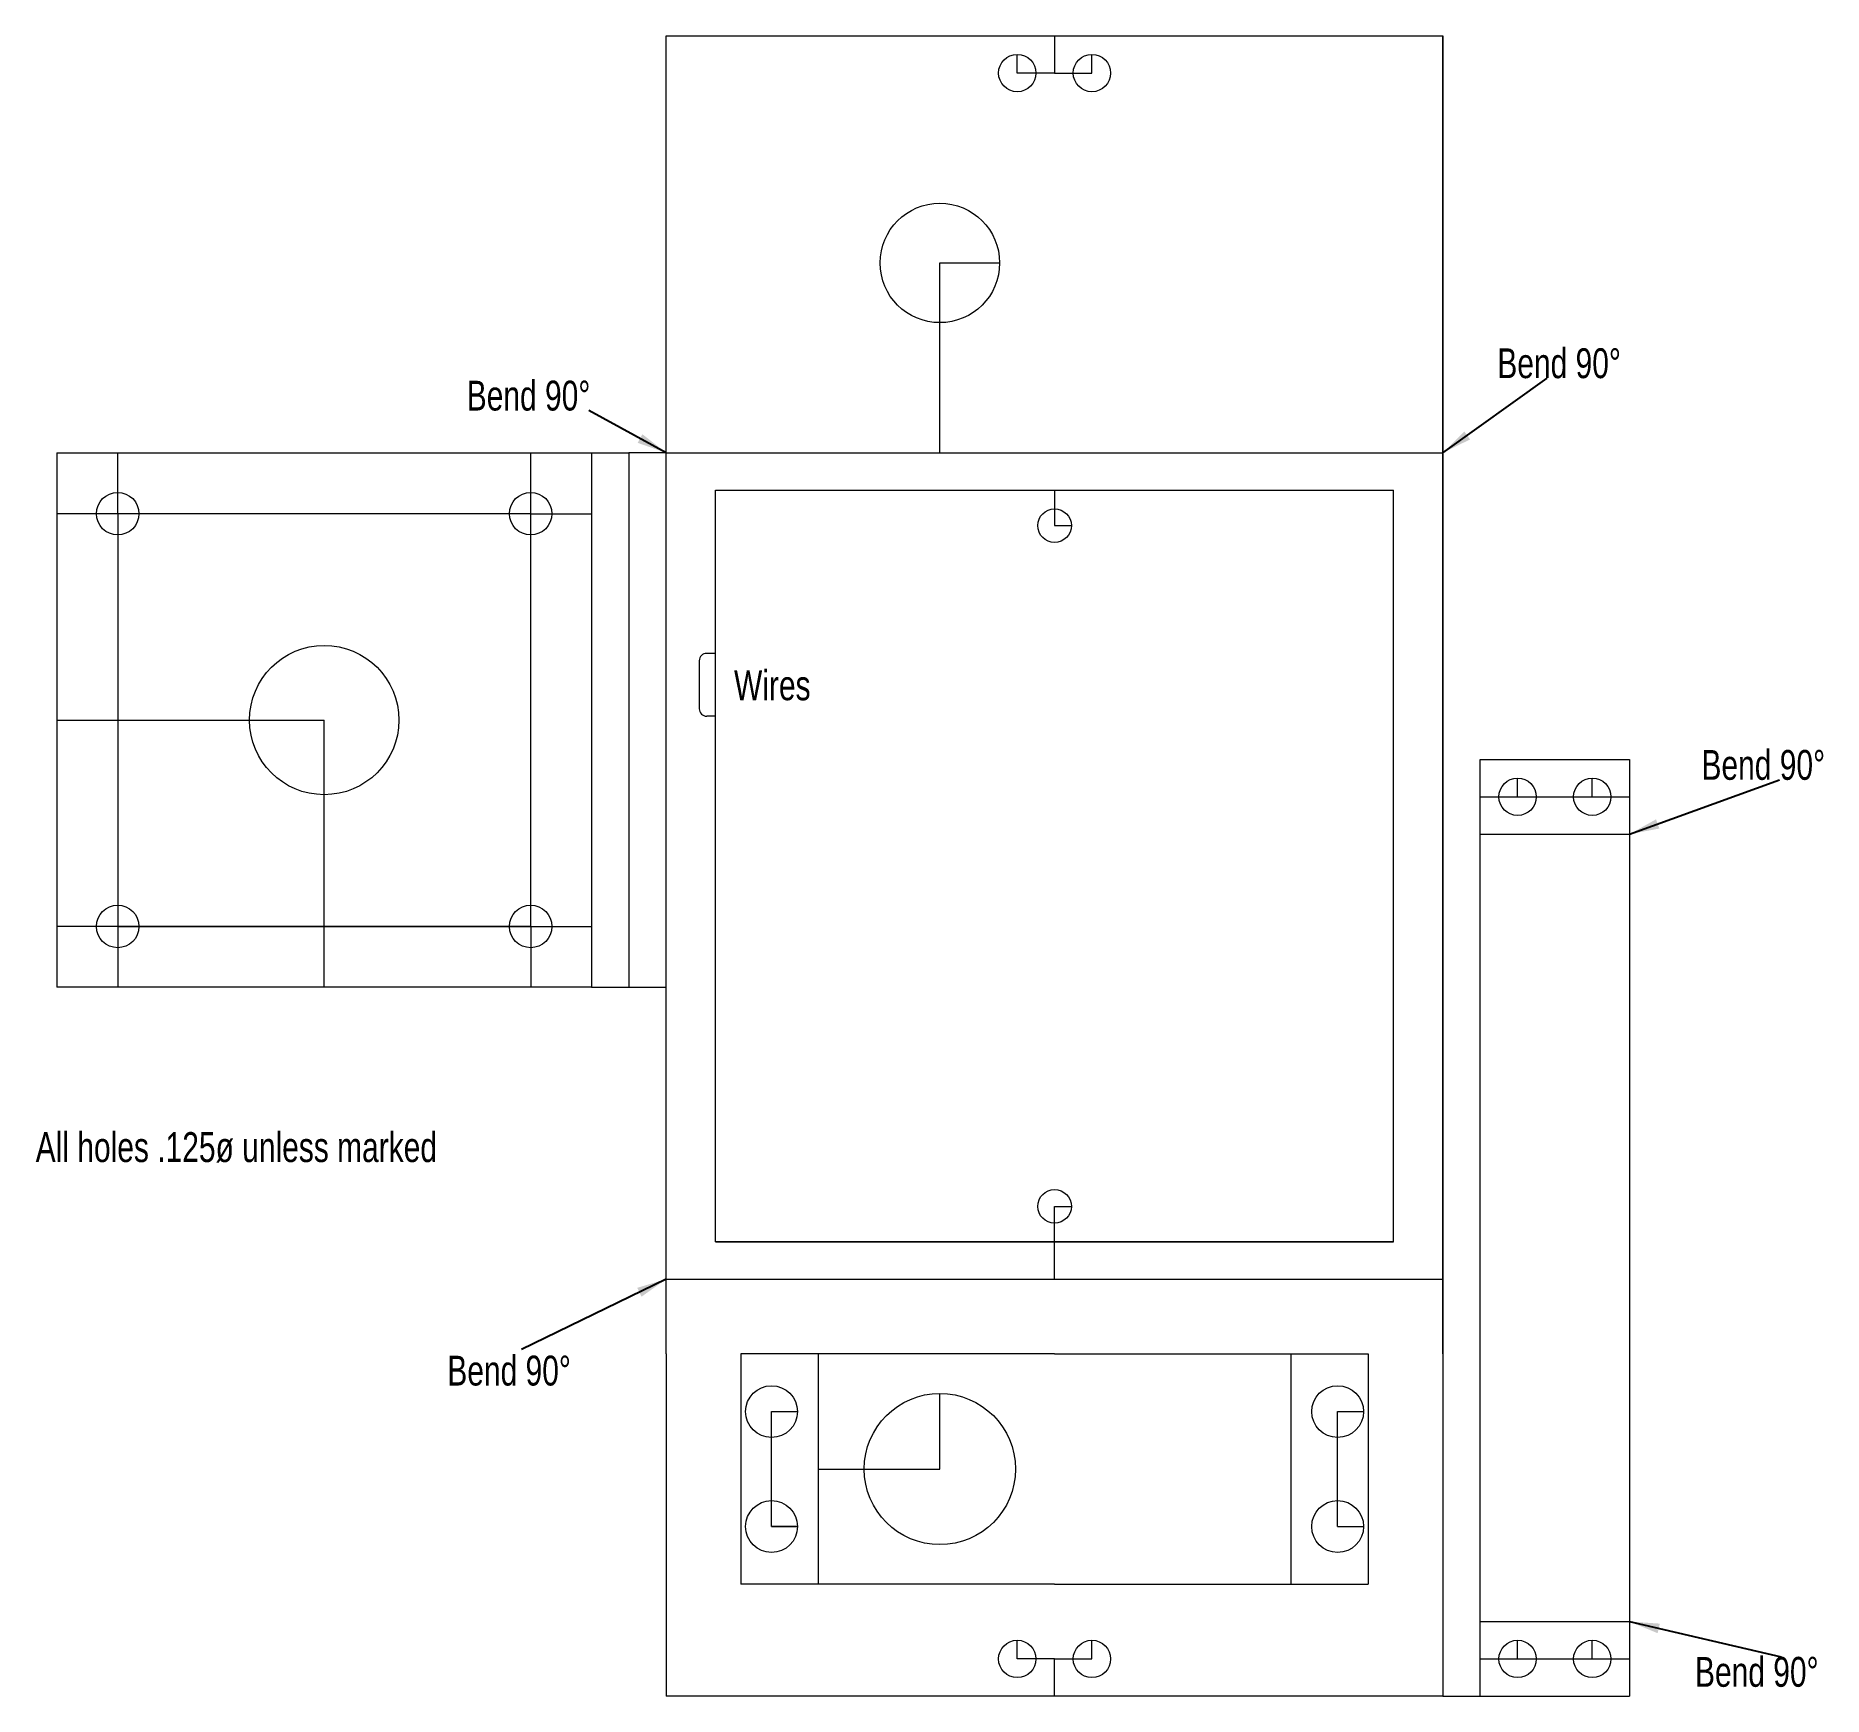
# Model space of a CAD drawing. Header units: inches. Extents: x -3.03 to 2.96, y -0.76 to 4.8.
import ezdxf

# ---------------------------------------------------------------- set-up
doc = ezdxf.new("R2010")
doc.units = ezdxf.units.IN
doc.layers.get('0').update_dxf_attribs({"linetype": 'CONTINUOUS', "lineweight": 0})
doc.styles.get("Standard").update_dxf_attribs({"font": 'txt', "width": 0.75})
doc.dimstyles.get("Standard").update_dxf_attribs({"dimtxt": 0.1, "dimasz": 0.1, "dimexe": 0.05, "dimexo": 0.025, "dimgap": 0.025, "dimtad": 1, "dimtxsty": 'Standard', "dimcen": 2.5, "dimadec": 0, "dimazin": 0, "dimtfac": 1, "dimtmove": 0, "dimatfit": 3, "dimfxl": 1, "dimarcsym": 0})

# ---------------------------------------------------------------- blocks, each defined once
blk = doc.blocks.new('servo')
for p, q in [((0.384, 0.386), (-0.666, 0.386)), ((-0.666, 0.386), (-0.666, -0.386)), ((0.384, 0.386), (-0.40725, 0.386)), ((-0.40725, 0.386), (-0.40725, -0.386)), ((0.384, 0.386), (1.17525, 0.386)), ((0.384, 0.386), (1.434, 0.386)), ((1.17525, 0.386), (1.17525, -0.386)), ((1.434, 0.386), (1.434, -0.386)), ((0, 0), (0, 0.25325)), ((-0.5635, -0.1925), (-0.5635, 0.1925)), ((-0.5635, 0.1925), (-0.4768, 0.1925)), ((1.3315, -0.1925), (1.3315, 0.1925)), ((1.3315, 0.1925), (1.4182, 0.1925)), ((-0.40725, 0), (-0.25325, 0)), ((-0.25325, 0), (0, 0)), ((-0.5635, -0.1925), (-0.47675, -0.1925)), ((-0.47675, -0.1925), (-0.5635, -0.1925)), ((-0.5635, -0.1925), (-0.4768, -0.1925)), ((1.3315, -0.1925), (1.4182, -0.1925)), ((0.384, -0.386), (-0.666, -0.386)), ((0.384, -0.386), (-0.40725, -0.386)), ((0.384, -0.386), (1.17525, -0.386)), ((0.384, -0.386), (1.434, -0.386))]:
    blk.add_line(p, q)
for centre, radius in [((-0.5635, 0.1925), 0.08675), ((0, 0), 0.25325), ((1.3315, 0.1925), 0.08675), ((-0.5635, -0.1925), 0.08675), ((1.3315, -0.1925), 0.08675)]:
    blk.add_circle(centre, radius)
blk = doc.blocks.new('servo_holes-0')
blk.add_blockref('servo', (0, 0))
blk = doc.blocks.new('4x_aa_battery_holder-0')
for p, q in [((0, 0), (0, 2.5175)), ((0, 2.5175), (2.27, 2.5175)), ((1.135, 2.5175), (1.135, 2.3988)), ((2.27, 0), (2.27, 2.5175)), ((1.135, 2.3988), (1.1912, 2.3988)), ((-0.0545, 1.946), (-0.0545, 1.7855)), ((0, 1.971), (-0.0295, 1.971)), ((0, 1.971), (0, 1.971)), ((0, 1.7605), (-0.0295, 1.7605)), ((1.135, 0), (1.135, 0.1187)), ((1.135, 0.1187), (1.1912, 0.1187)), ((0, 0), (2.27, 0)), ((2.27, 0), (0, 0))]:
    blk.add_line(p, q)
for centre in [(1.135, 2.3988), (1.135, 0.1187)]:
    blk.add_circle(centre, 0.0563)
for centre, start, end in [((-0.0295, 1.946), 90, 180), ((-0.0295, 1.7855), 180, 270)]:
    blk.add_arc(centre, 0.025, start, end)
at = {"insert": (0.0619, 1.914), "char_height": 0.1, "width": 100, "attachment_point": 1}
blk.add_mtext('Wires', dxfattribs=at)
blk = doc.blocks.new('Board')
for p, q in [((-0.20375, 1.58625), (-0.20375, -0.20375)), ((-0.20375, 1.58625), (1.58625, 1.58625)), ((0, 1.3825), (0, 1.58625)), ((1.3825, 1.3825), (1.3825, 1.58625)), ((1.58625, 1.58625), (1.58625, -0.20375)), ((0, 1.3825), (-0.20375, 1.3825)), ((1.3825, 1.3825), (0, 1.3825)), ((0, 1.3825), (0, 0)), ((1.3825, 0), (1.3825, 1.3825)), ((1.3825, 1.3825), (1.58625, 1.3825)), ((0, 0), (-0.20375, 0)), ((0, 0), (1.3825, 0)), ((1.3825, 0), (0, 0)), ((0, 0), (0, -0.20375)), ((1.3825, 0), (1.58625, 0)), ((1.3825, 0), (1.3825, -0.20375)), ((1.58625, -0.20375), (-0.20375, -0.20375))]:
    blk.add_line(p, q)
for centre in [(0, 1.3825), (1.3825, 1.3825), (0, 0), (1.3825, 0)]:
    blk.add_circle(centre, 0.07125)
blk = doc.blocks.new('radioshack_square_board-0')
blk.add_blockref('Board', (0, 0))

msp = doc.modelspace()

# ---------------------------------------------------------------- linework, layer by layer
for p, q in [((-0.916, 4.6755), (-0.916, 4.8005)), ((-0.916, 4.8005), (1.684, 4.8005)), ((0.384, 4.8005), (0.384, 4.6755)), ((1.684, 4.6755), (1.684, 4.8005)), ((1.684, 4.8005), (1.684, -0.761)), ((0.259, 4.6755), (0.259, 4.738)), ((0.509, 4.6755), (0.509, 4.738)), ((-0.916, 3.4035), (-0.916, 4.6755)), ((0.384, 4.6755), (0.259, 4.6755)), ((0.384, 4.6755), (0.509, 4.6755)), ((1.684, 3.4035), (1.684, 4.6755)), ((0, 3.4035), (0, 4.0395)), ((0, 4.0395), (0.2, 4.0395)), ((-1.166, 3.4035), (-1.041, 3.4035)), ((-0.916, 3.4035), (-1.041, 3.4035)), ((-1.041, 3.4035), (-1.041, 1.6135)), ((-0.916, 0.386), (-0.916, 3.4035)), ((-0.916, 3.4035), (1.684, 3.4035)), ((1.684, 0.386), (1.684, 3.4035)), ((-2.956, 2.5085), (-2.061, 2.5085)), ((-2.061, 1.6135), (-2.061, 2.5085)), ((1.809, 2.1265), (1.809, 2.3765)), ((1.809, 2.3765), (2.309, 2.3765)), ((2.309, 2.3765), (2.309, -0.761)), ((1.934, 2.2515), (1.934, 2.314)), ((2.184, 2.2515), (2.184, 2.314)), ((1.809, 2.2515), (1.934, 2.2515)), ((1.934, 2.2515), (2.184, 2.2515)), ((2.184, 2.2515), (2.309, 2.2515)), ((1.809, -0.511), (1.809, 2.1265)), ((1.809, 2.1265), (2.309, 2.1265)), ((-1.166, 1.6135), (-0.916, 1.6135)), ((0.384, 0.636), (0.384, 0.761)), ((-0.916, 0.636), (1.684, 0.636)), ((-0.916, 0.386), (-0.916, -0.386)), ((1.684, 0.386), (1.684, -0.386)), ((-0.916, -0.386), (-0.916, -0.636)), ((1.684, -0.386), (1.684, -0.636)), ((1.809, -0.761), (1.809, -0.511)), ((1.809, -0.511), (2.309, -0.511)), ((0.259, -0.636), (0.259, -0.5735)), ((0.509, -0.636), (0.509, -0.5735)), ((1.934, -0.636), (1.934, -0.5735)), ((2.184, -0.636), (2.184, -0.5735)), ((-0.916, -0.636), (-0.916, -0.761)), ((0.384, -0.636), (0.259, -0.636)), ((0.384, -0.761), (0.384, -0.636)), ((0.384, -0.636), (0.509, -0.636)), ((1.684, -0.636), (1.684, -0.761)), ((1.809, -0.636), (1.934, -0.636)), ((1.934, -0.636), (2.184, -0.636)), ((2.184, -0.636), (2.309, -0.636)), ((1.684, -0.761), (-0.916, -0.761)), ((1.684, -0.761), (1.809, -0.761)), ((1.809, -0.761), (2.309, -0.761))]:
    msp.add_line(p, q)
for centre, radius in [((0.259, 4.6755), 0.0625), ((0.509, 4.6755), 0.0625), ((0, 4.0395), 0.2), ((-2.061, 2.5085), 0.25), ((1.934, 2.2515), 0.0625), ((2.184, 2.2515), 0.0625), ((0.259, -0.636), 0.0625), ((0.509, -0.636), 0.0625), ((1.934, -0.636), 0.0625), ((2.184, -0.636), 0.0625)]:
    msp.add_circle(centre, radius)

# ---------------------------------------------------------------- block references
for name, p in [('radioshack_square_board-0', (-2.7523, 1.8172)), ('4x_aa_battery_holder-0', (-0.751, 0.761)), ('servo_holes-0', (0, 0))]:
    msp.add_blockref(name, p)

# ---------------------------------------------------------------- texts
at = {"char_height": 0.1, "width": 100, "attachment_point": 1}
for s, insert in [('Bend\\~90%%d', (1.866, 3.7537)), ('Bend\\~90%%d', (-1.5839, 3.6452)), ('Bend\\~90%%d', (2.5495, 2.4084)), ('All\\~holes\\~.125ø\\~unless\\~marked', (-3.0268, 1.1283)), ('Bend\\~90%%d', (-1.649, 0.3797)), ('Bend\\~90%%d', (2.5278, -0.6292))]:
    msp.add_mtext(s, dxfattribs=dict(at, insert=insert))

# ---------------------------------------------------------------- leaders
for points in [[(1.684, 3.4035), (2.0327, 3.6537)], [(1.684, 3.4035), (2.0327, 3.6537)], [(-0.916, 3.4035), (-1.1756, 3.5452)], [(2.309, 2.1265), (2.8106, 2.3084)], [(-0.916, 0.636), (-1.4, 0.4)], [(2.309, -0.511), (2.8166, -0.6292)]]:
    msp.add_leader(points, dimstyle='Standard')

doc.saveas('drawing.dxf')
